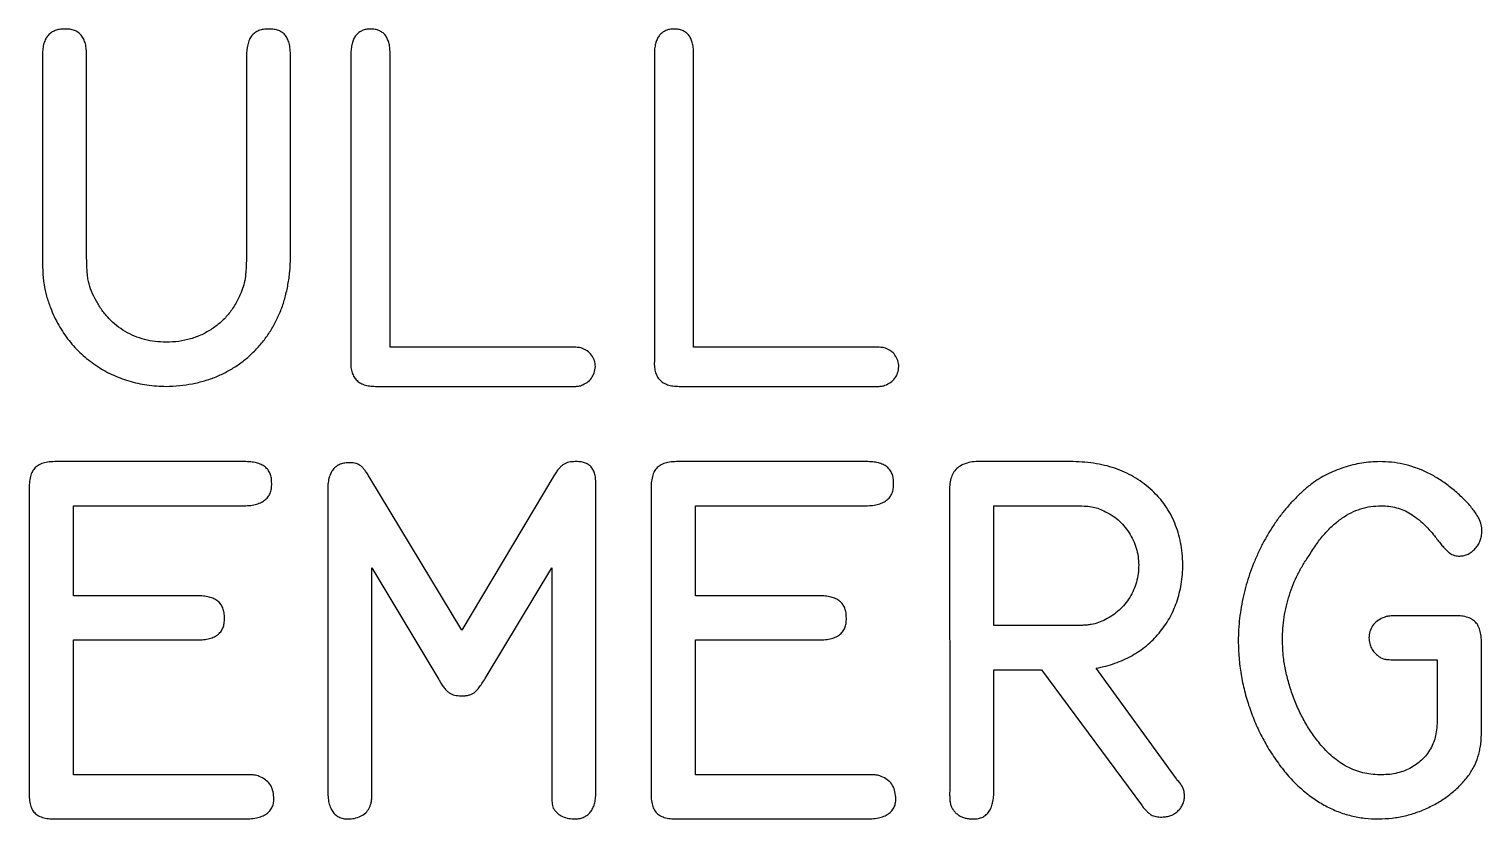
# Model space of a CAD drawing. Header units: inches. Extents: x 0.03 to 5.72, y 0.03 to 2.97.
# Drawn here: x 1.987 to 2.591, y 1.195 to 1.524 of the extents above; entities that cross this region are included whole.
import ezdxf

# ---------------------------------------------------------------- set-up
doc = ezdxf.new("R2010")
doc.units = ezdxf.units.IN
doc.header["$MEASUREMENT"] = 0

msp = doc.modelspace()

# ---------------------------------------------------------------- linework, layer by layer
at = {"color": 7, "linetype": 'Continuous', "lineweight": 25}
for p, q in [((1.99253, 1.51319), (1.99256, 1.42972)), ((2.01092, 1.43015), (2.01092, 1.51275)), ((2.07735, 1.51161), (2.07738, 1.43084)), ((2.09571, 1.42879), (2.09574, 1.51163)), ((2.1208, 1.51384), (2.12083, 1.38613)), ((2.13712, 1.39142), (2.13712, 1.51384)), ((2.247, 1.51384), (2.24703, 1.38613)), ((2.26332, 1.39142), (2.26332, 1.51384)), ((2.21173, 1.39142), (2.13712, 1.39142)), ((2.33793, 1.39142), (2.26332, 1.39142)), ((2.13104, 1.37513), (2.21018, 1.37513)), ((2.25724, 1.37513), (2.33638, 1.37513)), ((2.07649, 1.3438), (1.99924, 1.34383)), ((2.3351, 1.3438), (2.25785, 1.34383)), ((2.42111, 1.3438), (2.38331, 1.34383)), ((2.16694, 1.27364), (2.12869, 1.33709)), ((2.20518, 1.33791), (2.16694, 1.27364)), ((1.98704, 1.33187), (1.98708, 1.2073)), ((2.11117, 1.33171), (2.11121, 1.20728)), ((2.22263, 1.20528), (2.22267, 1.33411)), ((2.24565, 1.33187), (2.24568, 1.2073)), ((2.36978, 1.33093), (2.36981, 1.20808)), ((2.00544, 1.28797), (2.00544, 1.32547)), ((2.00544, 1.32547), (2.0756, 1.32547)), ((2.26404, 1.28797), (2.26404, 1.32547)), ((2.26404, 1.32547), (2.3342, 1.32547)), ((2.38817, 1.32547), (2.42183, 1.32547)), ((2.38817, 1.27556), (2.38817, 1.32547)), ((2.12957, 1.2068), (2.12957, 1.29956)), ((2.12957, 1.29956), (2.15731, 1.25308)), ((2.17699, 1.25419), (2.20431, 1.29956)), ((2.20431, 1.29956), (2.20431, 1.20638)), ((2.0568, 1.28797), (2.00544, 1.28797)), ((2.31541, 1.28797), (2.26404, 1.28797)), ((2.42021, 1.27556), (2.38817, 1.27556)), ((2.5789, 1.27969), (2.55724, 1.27969)), ((2.00544, 1.21349), (2.00544, 1.26961)), ((2.00544, 1.26961), (2.05593, 1.26961)), ((2.26404, 1.21349), (2.26404, 1.26961)), ((2.26404, 1.26961), (2.31454, 1.26961)), ((2.59089, 1.23221), (2.59092, 1.26723)), ((2.38817, 1.20719), (2.38817, 1.25719)), ((2.38817, 1.25719), (2.40796, 1.25719)), ((2.40796, 1.25719), (2.44952, 1.201)), ((2.46414, 1.21181), (2.4307, 1.25785)), ((2.55633, 1.2613), (2.57256, 1.26133)), ((2.57256, 1.26133), (2.57256, 1.23809)), ((2.07668, 1.21349), (2.00544, 1.21349)), ((2.33529, 1.21349), (2.26404, 1.21349)), ((1.99878, 1.19513), (2.0756, 1.19513)), ((2.25738, 1.19513), (2.3342, 1.19513))]:
    msp.add_line(p, q, dxfattribs=at)
for points, knots in [([(2.00184, 1.5238), (2.00112, 1.52377), (1.99976, 1.52372), (1.99786, 1.52323), (1.99621, 1.52242), (1.99489, 1.5212), (1.99382, 1.51967), (1.99309, 1.51779), (1.99265, 1.51559), (1.99257, 1.51403), (1.99253, 1.51319)], [0, 0, 0, 0, 0.132883, 0.253155, 0.363593, 0.471632, 0.58413, 0.707529, 0.844945, 1, 1, 1, 1]), ([(2.01092, 1.51275), (2.0109, 1.51363), (2.01085, 1.51529), (2.01049, 1.51762), (2.00978, 1.5196), (2.00878, 1.52122), (2.00747, 1.52249), (2.00582, 1.52328), (2.00393, 1.5238), (2.00256, 1.5238), (2.00184, 1.5238)], [0, 0, 0, 0, 0.1602456, 0.301305, 0.4264953, 0.5400818, 0.6453935, 0.7531546, 0.8686175, 1, 1, 1, 1]), ([(2.08666, 1.5238), (2.08591, 1.52379), (2.0845, 1.52377), (2.08254, 1.52323), (2.08087, 1.52236), (2.07952, 1.52106), (2.07848, 1.51934), (2.07786, 1.51715), (2.07738, 1.51454), (2.07736, 1.51264), (2.07735, 1.51161)], [0, 0, 0, 0, 0.126242, 0.2379, 0.341691, 0.442465, 0.551477, 0.677983, 0.826326, 1, 1, 1, 1]), ([(2.09574, 1.51163), (2.09572, 1.51265), (2.09568, 1.51458), (2.09533, 1.51723), (2.09464, 1.51939), (2.09373, 1.52114), (2.09237, 1.52237), (2.09077, 1.52329), (2.08881, 1.52375), (2.0874, 1.52378), (2.08666, 1.5238)], [0, 0, 0, 0, 0.175634, 0.3279, 0.453405, 0.561199, 0.659972, 0.761159, 0.873011, 1, 1, 1, 1]), ([(2.12897, 1.5238), (2.12836, 1.52377), (2.12718, 1.52371), (2.12552, 1.52323), (2.12413, 1.52238), (2.12291, 1.5213), (2.12202, 1.51984), (2.12138, 1.5181), (2.12091, 1.51608), (2.12084, 1.51462), (2.1208, 1.51384)], [0, 0, 0, 0, 0.126924, 0.242718, 0.351139, 0.459469, 0.575157, 0.698742, 0.839735, 1, 1, 1, 1]), ([(2.13712, 1.51384), (2.13709, 1.51462), (2.13703, 1.51609), (2.13661, 1.51814), (2.13596, 1.51989), (2.13511, 1.52137), (2.13388, 1.52246), (2.13247, 1.52326), (2.13079, 1.52371), (2.1296, 1.52377), (2.12897, 1.5238)], [0, 0, 0, 0, 0.159106, 0.301148, 0.426235, 0.540226, 0.648063, 0.756801, 0.871454, 1, 1, 1, 1]), ([(2.25517, 1.5238), (2.25456, 1.52377), (2.25338, 1.52371), (2.25172, 1.52323), (2.25033, 1.52238), (2.24911, 1.5213), (2.24822, 1.51984), (2.24758, 1.5181), (2.24711, 1.51608), (2.24704, 1.51462), (2.247, 1.51384)], [0, 0, 0, 0, 0.126924, 0.242718, 0.351139, 0.459469, 0.575157, 0.698742, 0.839735, 1, 1, 1, 1]), ([(2.26332, 1.51384), (2.26329, 1.51462), (2.26323, 1.51609), (2.26281, 1.51814), (2.26216, 1.51989), (2.26131, 1.52137), (2.26008, 1.52246), (2.25867, 1.52326), (2.25699, 1.52371), (2.2558, 1.52377), (2.25517, 1.5238)], [0, 0, 0, 0, 0.159106, 0.301148, 0.426235, 0.540226, 0.648063, 0.756801, 0.871454, 1, 1, 1, 1]), ([(1.99256, 1.42972), (1.99255, 1.42851), (1.99252, 1.42623), (1.99268, 1.42298), (1.99284, 1.42009), (1.99328, 1.41667), (1.99415, 1.41259), (1.99528, 1.40947), (1.99586, 1.40788)], [0, 0, 0, 0, 0.162315, 0.307729, 0.438789, 0.553049, 0.771641, 1, 1, 1, 1]), ([(2.01496, 1.41059), (2.01424, 1.41194), (2.01284, 1.41454), (2.01173, 1.4181), (2.01126, 1.42113), (2.01106, 1.42378), (2.01093, 1.42683), (2.01092, 1.42899), (2.01092, 1.43015)], [0, 0, 0, 0, 0.226132, 0.43652, 0.547971, 0.679244, 0.829318, 1, 1, 1, 1]), ([(2.04402, 1.37513), (2.04589, 1.3752), (2.04954, 1.37535), (2.05488, 1.37614), (2.05994, 1.37737), (2.06475, 1.379), (2.06926, 1.38117), (2.07352, 1.38372), (2.0775, 1.38672), (2.08116, 1.39017), (2.08449, 1.39398), (2.08742, 1.3981), (2.08987, 1.40254), (2.09197, 1.40721), (2.09353, 1.41223), (2.09474, 1.41749), (2.09548, 1.42305), (2.09563, 1.42685), (2.09571, 1.42879)], [0, 0, 0, 0, 0.067184, 0.131443, 0.193692, 0.254383, 0.314039, 0.373348, 0.432588, 0.493204, 0.553929, 0.614277, 0.674678, 0.736126, 0.798412, 0.863214, 0.930107, 1, 1, 1, 1]), ([(2.07738, 1.43084), (2.07738, 1.42985), (2.07737, 1.42798), (2.07726, 1.42533), (2.07715, 1.42301), (2.0769, 1.42038), (2.07638, 1.41741), (2.07553, 1.41524), (2.07512, 1.41418)], [0, 0, 0, 0, 0.1765714, 0.3312615, 0.4688815, 0.5877579, 0.7996041, 1, 1, 1, 1]), ([(2.07512, 1.41418), (2.07443, 1.41262), (2.07308, 1.40957), (2.07029, 1.40546), (2.06696, 1.40188), (2.06308, 1.39892), (2.05882, 1.3965), (2.05416, 1.3948), (2.0492, 1.39368), (2.04577, 1.39355), (2.04402, 1.39349)], [0, 0, 0, 0, 0.128008, 0.251583, 0.372956, 0.495252, 0.618288, 0.741521, 0.867983, 1, 1, 1, 1]), ([(1.99586, 1.40788), (1.99637, 1.40662), (1.9974, 1.40413), (1.99926, 1.40061), (2.0013, 1.39728), (2.00358, 1.39419), (2.00602, 1.39126), (2.00872, 1.38858), (2.01161, 1.3861), (2.01471, 1.38385), (2.01796, 1.38182), (2.02134, 1.38006), (2.02484, 1.37857), (2.02847, 1.37735), (2.03219, 1.37638), (2.03602, 1.37565), (2.03998, 1.37524), (2.04266, 1.37516), (2.04402, 1.37513)], [0, 0, 0, 0, 0.065838, 0.12995, 0.192437, 0.254363, 0.31576, 0.376941, 0.437941, 0.499867, 0.561911, 0.622989, 0.684173, 0.745818, 0.807764, 0.870327, 0.934275, 1, 1, 1, 1]), ([(2.04402, 1.39349), (2.04247, 1.39355), (2.03943, 1.39365), (2.03499, 1.39452), (2.03082, 1.39594), (2.0269, 1.3979), (2.02331, 1.40035), (2.02011, 1.40331), (2.01726, 1.40671), (2.01573, 1.40929), (2.01496, 1.41059)], [0, 0, 0, 0, 0.131544, 0.256888, 0.381153, 0.503473, 0.626123, 0.747433, 0.871755, 1, 1, 1, 1]), ([(2.21687, 1.39097), (2.21656, 1.39107), (2.21593, 1.39126), (2.21486, 1.39138), (2.21345, 1.39144), (2.21237, 1.39143), (2.21173, 1.39142)], [0, 0, 0, 0, 0.187553, 0.376242, 0.625932, 1, 1, 1, 1]), ([(2.22246, 1.38337), (2.22238, 1.38422), (2.22221, 1.38592), (2.22094, 1.38817), (2.21918, 1.39004), (2.21763, 1.39066), (2.21687, 1.39097)], [0, 0, 0, 0, 0.251389, 0.506278, 0.756676, 1, 1, 1, 1]), ([(2.34307, 1.39097), (2.34276, 1.39107), (2.34213, 1.39126), (2.34106, 1.39138), (2.33965, 1.39144), (2.33857, 1.39143), (2.33793, 1.39142)], [0, 0, 0, 0, 0.187553, 0.376242, 0.625932, 1, 1, 1, 1]), ([(2.34866, 1.38337), (2.34858, 1.38422), (2.34841, 1.38592), (2.34714, 1.38817), (2.34538, 1.39004), (2.34383, 1.39066), (2.34307, 1.39097)], [0, 0, 0, 0, 0.251389, 0.506278, 0.756676, 1, 1, 1, 1]), ([(2.12083, 1.38613), (2.12078, 1.38526), (2.12069, 1.38364), (2.1211, 1.38136), (2.12183, 1.3794), (2.12296, 1.37779), (2.12447, 1.37655), (2.12635, 1.37572), (2.12858, 1.3752), (2.13019, 1.37515), (2.13104, 1.37513)], [0, 0, 0, 0, 0.1484389, 0.277754, 0.3946775, 0.503287, 0.6108557, 0.724856, 0.8538412, 1, 1, 1, 1]), ([(2.24703, 1.38613), (2.24698, 1.38526), (2.24689, 1.38364), (2.2473, 1.38136), (2.24803, 1.3794), (2.24916, 1.37779), (2.25067, 1.37655), (2.25255, 1.37572), (2.25478, 1.3752), (2.25639, 1.37515), (2.25724, 1.37513)], [0, 0, 0, 0, 0.1484389, 0.277754, 0.3946775, 0.503287, 0.6108557, 0.724856, 0.8538412, 1, 1, 1, 1]), ([(2.21664, 1.37555), (2.21747, 1.37591), (2.21907, 1.3766), (2.2209, 1.37844), (2.22212, 1.38074), (2.22234, 1.38246), (2.22246, 1.38337)], [0, 0, 0, 0, 0.259647, 0.500227, 0.736166, 1, 1, 1, 1]), ([(2.34284, 1.37555), (2.34367, 1.37591), (2.34527, 1.3766), (2.3471, 1.37844), (2.34832, 1.38074), (2.34854, 1.38246), (2.34866, 1.38337)], [0, 0, 0, 0, 0.259647, 0.500227, 0.736166, 1, 1, 1, 1]), ([(2.21018, 1.37513), (2.21076, 1.37513), (2.2118, 1.37513), (2.21317, 1.37513), (2.2142, 1.37512), (2.21508, 1.37516), (2.21588, 1.37523), (2.21641, 1.37545), (2.21664, 1.37555)], [0, 0, 0, 0, 0.26677, 0.47526, 0.63411, 0.738474, 0.883794, 1, 1, 1, 1]), ([(2.33638, 1.37513), (2.33696, 1.37513), (2.338, 1.37513), (2.33937, 1.37513), (2.3404, 1.37512), (2.34128, 1.37516), (2.34208, 1.37523), (2.34261, 1.37545), (2.34284, 1.37555)], [0, 0, 0, 0, 0.26677, 0.47526, 0.63411, 0.738474, 0.883794, 1, 1, 1, 1]), ([(1.99924, 1.34383), (1.99817, 1.34382), (1.9962, 1.34381), (1.99348, 1.34342), (1.99126, 1.34263), (1.98948, 1.34143), (1.98823, 1.33969), (1.98746, 1.33748), (1.98701, 1.33483), (1.98703, 1.3329), (1.98704, 1.33187)], [0, 0, 0, 0, 0.158509, 0.290837, 0.404817, 0.504314, 0.603454, 0.715941, 0.846957, 1, 1, 1, 1]), ([(2.08787, 1.33474), (2.08786, 1.33547), (2.08784, 1.33684), (2.08729, 1.33874), (2.08643, 1.34038), (2.08513, 1.34168), (2.08348, 1.3427), (2.08145, 1.34335), (2.07909, 1.34379), (2.0774, 1.34379), (2.07649, 1.3438)], [0, 0, 0, 0, 0.1297537, 0.2442039, 0.3523585, 0.4576237, 0.5713532, 0.6960696, 0.8375093, 1, 1, 1, 1]), ([(2.12058, 1.34334), (2.11982, 1.34333), (2.11839, 1.34331), (2.11641, 1.34279), (2.11471, 1.3419), (2.11335, 1.34058), (2.1123, 1.33888), (2.11162, 1.3368), (2.11119, 1.33437), (2.11118, 1.33263), (2.11117, 1.33171)], [0, 0, 0, 0, 0.131363, 0.247704, 0.354167, 0.460184, 0.572987, 0.698011, 0.838777, 1, 1, 1, 1]), ([(2.12869, 1.33709), (2.12836, 1.33765), (2.12772, 1.33869), (2.12676, 1.34008), (2.12586, 1.34122), (2.12466, 1.34229), (2.12292, 1.34324), (2.12138, 1.34331), (2.12058, 1.34334)], [0, 0, 0, 0, 0.180134, 0.33639, 0.467656, 0.579524, 0.780795, 1, 1, 1, 1]), ([(2.21404, 1.3438), (2.21315, 1.34378), (2.21147, 1.34376), (2.20954, 1.34289), (2.2082, 1.34188), (2.20724, 1.34079), (2.20617, 1.33949), (2.20552, 1.33846), (2.20518, 1.33791)], [0, 0, 0, 0, 0.233282, 0.442763, 0.55123, 0.677088, 0.828103, 1, 1, 1, 1]), ([(2.22267, 1.33411), (2.22265, 1.33489), (2.22262, 1.33636), (2.22233, 1.33844), (2.22168, 1.34019), (2.22074, 1.34164), (2.21946, 1.3427), (2.21791, 1.34343), (2.21606, 1.34381), (2.21474, 1.3438), (2.21404, 1.3438)], [0, 0, 0, 0, 0.155255, 0.291579, 0.412642, 0.523484, 0.629654, 0.738626, 0.861022, 1, 1, 1, 1]), ([(2.25785, 1.34383), (2.25678, 1.34382), (2.25481, 1.34381), (2.25209, 1.34342), (2.24987, 1.34263), (2.24809, 1.34143), (2.24684, 1.33969), (2.24607, 1.33748), (2.24562, 1.33483), (2.24564, 1.3329), (2.24565, 1.33187)], [0, 0, 0, 0, 0.158509, 0.290837, 0.404817, 0.504314, 0.603454, 0.715941, 0.846957, 1, 1, 1, 1]), ([(2.34647, 1.33474), (2.34647, 1.33547), (2.34645, 1.33684), (2.3459, 1.33874), (2.34504, 1.34038), (2.34373, 1.34168), (2.34209, 1.3427), (2.34006, 1.34335), (2.3377, 1.34379), (2.336, 1.34379), (2.3351, 1.3438)], [0, 0, 0, 0, 0.1297537, 0.2442039, 0.3523585, 0.4576237, 0.5713532, 0.6960696, 0.8375093, 1, 1, 1, 1]), ([(2.38331, 1.34383), (2.38218, 1.34383), (2.38008, 1.34384), (2.37715, 1.34333), (2.37467, 1.3424), (2.37265, 1.34098), (2.37115, 1.33906), (2.37017, 1.33671), (2.36971, 1.33394), (2.36976, 1.33198), (2.36978, 1.33093)], [0, 0, 0, 0, 0.15384, 0.286948, 0.403942, 0.512601, 0.619501, 0.731605, 0.857209, 1, 1, 1, 1]), ([(2.46676, 1.30096), (2.46669, 1.30253), (2.46655, 1.30558), (2.4659, 1.31004), (2.46487, 1.31427), (2.46343, 1.31826), (2.46167, 1.32204), (2.45947, 1.32555), (2.45691, 1.32884), (2.45397, 1.33185), (2.45074, 1.33461), (2.44723, 1.33701), (2.44347, 1.33905), (2.43947, 1.34073), (2.43523, 1.34208), (2.43073, 1.34298), (2.426, 1.34362), (2.42277, 1.34374), (2.42111, 1.3438)], [0, 0, 0, 0, 0.066973, 0.130798, 0.192516, 0.252737, 0.311919, 0.370508, 0.42962, 0.489933, 0.550435, 0.610788, 0.671641, 0.733202, 0.796041, 0.861499, 0.929372, 1, 1, 1, 1]), ([(2.54858, 1.3438), (2.54734, 1.34376), (2.54485, 1.34369), (2.54111, 1.34323), (2.53739, 1.34244), (2.5337, 1.34138), (2.5301, 1.34007), (2.52665, 1.33852), (2.5234, 1.3367), (2.52137, 1.33531), (2.52036, 1.33462)], [0, 0, 0, 0, 0.123466, 0.247726, 0.373733, 0.502061, 0.629989, 0.754799, 0.877733, 1, 1, 1, 1]), ([(2.58478, 1.32699), (2.58344, 1.32833), (2.58081, 1.33094), (2.57657, 1.33435), (2.57222, 1.33724), (2.56776, 1.33967), (2.56312, 1.34147), (2.55839, 1.34281), (2.55352, 1.34366), (2.55023, 1.34375), (2.54858, 1.3438)], [0, 0, 0, 0, 0.13864, 0.270197, 0.396837, 0.520113, 0.640282, 0.759668, 0.879385, 1, 1, 1, 1]), ([(2.0756, 1.32547), (2.07658, 1.32546), (2.07841, 1.32544), (2.08096, 1.32588), (2.08315, 1.32656), (2.08492, 1.3276), (2.08633, 1.32894), (2.08727, 1.33061), (2.08785, 1.33258), (2.08786, 1.334), (2.08787, 1.33474)], [0, 0, 0, 0, 0.165475, 0.309871, 0.436909, 0.551529, 0.656124, 0.761672, 0.873792, 1, 1, 1, 1]), ([(2.3342, 1.32547), (2.33518, 1.32546), (2.33701, 1.32544), (2.33957, 1.32588), (2.34175, 1.32656), (2.34353, 1.3276), (2.34494, 1.32894), (2.34588, 1.33061), (2.34645, 1.33258), (2.34647, 1.334), (2.34647, 1.33474)], [0, 0, 0, 0, 0.1654754, 0.3098713, 0.4369092, 0.5515287, 0.6561244, 0.7616721, 0.8737916, 1, 1, 1, 1]), ([(2.52036, 1.33462), (2.5192, 1.33367), (2.51688, 1.33178), (2.51363, 1.32866), (2.51055, 1.32536), (2.50767, 1.32187), (2.50499, 1.31817), (2.50249, 1.31427), (2.50016, 1.31017), (2.49804, 1.30589), (2.49614, 1.30149), (2.4945, 1.29701), (2.49306, 1.29251), (2.4919, 1.28794), (2.491, 1.28332), (2.49031, 1.27865), (2.48988, 1.27394), (2.48981, 1.27077), (2.48978, 1.26919)], [0, 0, 0, 0, 0.059978, 0.120362, 0.180764, 0.241409, 0.302516, 0.364301, 0.427564, 0.491905, 0.556544, 0.620298, 0.683478, 0.746539, 0.809683, 0.872744, 0.936262, 1, 1, 1, 1]), ([(2.42183, 1.32547), (2.42312, 1.32544), (2.42544, 1.32539), (2.42865, 1.32511), (2.43139, 1.32444), (2.43303, 1.32372), (2.43385, 1.32337)], [0, 0, 0, 0, 0.314981, 0.565702, 0.782137, 1, 1, 1, 1]), ([(2.43385, 1.32337), (2.43491, 1.32283), (2.43702, 1.32175), (2.43986, 1.31962), (2.44233, 1.3171), (2.44447, 1.31426), (2.44616, 1.31113), (2.44746, 1.30784), (2.4482, 1.30434), (2.44833, 1.30195), (2.4484, 1.30074)], [0, 0, 0, 0, 0.125904, 0.249604, 0.372836, 0.49813, 0.624034, 0.747355, 0.872016, 1, 1, 1, 1]), ([(2.51926, 1.30475), (2.52028, 1.30638), (2.52226, 1.30954), (2.5256, 1.31376), (2.5291, 1.31735), (2.53278, 1.32031), (2.53665, 1.3226), (2.54068, 1.32424), (2.5449, 1.32525), (2.54777, 1.32537), (2.54922, 1.32543)], [0, 0, 0, 0, 0.151677, 0.29208, 0.422576, 0.544866, 0.661738, 0.774135, 0.88625, 1, 1, 1, 1]), ([(2.54922, 1.32543), (2.5503, 1.3254), (2.55244, 1.32534), (2.55558, 1.32469), (2.55861, 1.32367), (2.56151, 1.32213), (2.56435, 1.32011), (2.56718, 1.3176), (2.57006, 1.31462), (2.57183, 1.31234), (2.57276, 1.31115)], [0, 0, 0, 0, 0.113034, 0.223454, 0.334425, 0.446464, 0.566353, 0.698289, 0.841935, 1, 1, 1, 1]), ([(2.59112, 1.31486), (2.59107, 1.31577), (2.59098, 1.31765), (2.58998, 1.31992), (2.5889, 1.3218), (2.58777, 1.3234), (2.58639, 1.32516), (2.58534, 1.32636), (2.58478, 1.32699)], [0, 0, 0, 0, 0.192743, 0.4011, 0.521085, 0.658775, 0.819953, 1, 1, 1, 1]), ([(2.57276, 1.31115), (2.57322, 1.31054), (2.5741, 1.30939), (2.57541, 1.30791), (2.57654, 1.30669), (2.57789, 1.30559), (2.57965, 1.30461), (2.58118, 1.30453), (2.58194, 1.30449)], [0, 0, 0, 0, 0.194971, 0.365719, 0.503177, 0.616054, 0.809501, 1, 1, 1, 1]), ([(2.58194, 1.30449), (2.58254, 1.30455), (2.58375, 1.30467), (2.58546, 1.30531), (2.58702, 1.30631), (2.58838, 1.30764), (2.58958, 1.30918), (2.59042, 1.31095), (2.59101, 1.31284), (2.59108, 1.31418), (2.59112, 1.31486)], [0, 0, 0, 0, 0.120036, 0.237513, 0.35583, 0.481904, 0.612193, 0.73746, 0.865712, 1, 1, 1, 1]), ([(2.4307, 1.25785), (2.43203, 1.25813), (2.43467, 1.25868), (2.43848, 1.25985), (2.44209, 1.26128), (2.4455, 1.26294), (2.44865, 1.26495), (2.45163, 1.26717), (2.4544, 1.26967), (2.45691, 1.27245), (2.45916, 1.27543), (2.4612, 1.27856), (2.46286, 1.28191), (2.46428, 1.28538), (2.46532, 1.28906), (2.46615, 1.29287), (2.46663, 1.29687), (2.46671, 1.29958), (2.46676, 1.30096)], [0, 0, 0, 0, 0.066714, 0.131686, 0.194568, 0.256276, 0.316622, 0.377186, 0.437587, 0.498732, 0.559614, 0.620242, 0.681007, 0.741738, 0.803735, 0.867258, 0.932516, 1, 1, 1, 1]), ([(2.4484, 1.30074), (2.44835, 1.29953), (2.44824, 1.29715), (2.4475, 1.29368), (2.44633, 1.29038), (2.44472, 1.28728), (2.4427, 1.28444), (2.44028, 1.28197), (2.43761, 1.27975), (2.43556, 1.27864), (2.43453, 1.27808)], [0, 0, 0, 0, 0.129781, 0.254908, 0.378839, 0.503945, 0.629035, 0.750834, 0.874122, 1, 1, 1, 1]), ([(2.50817, 1.26961), (2.50821, 1.2712), (2.50829, 1.27437), (2.50882, 1.2791), (2.50972, 1.28374), (2.51099, 1.2883), (2.51255, 1.29272), (2.51449, 1.29693), (2.51667, 1.30098), (2.51839, 1.30349), (2.51926, 1.30475)], [0, 0, 0, 0, 0.127898, 0.25386, 0.380528, 0.506848, 0.632481, 0.755751, 0.877863, 1, 1, 1, 1]), ([(2.06821, 1.27866), (2.0682, 1.27941), (2.06819, 1.28081), (2.06765, 1.28278), (2.06677, 1.28446), (2.06547, 1.28582), (2.06379, 1.28683), (2.06177, 1.28753), (2.05941, 1.28796), (2.05771, 1.28796), (2.0568, 1.28797)], [0, 0, 0, 0, 0.131762, 0.248301, 0.356631, 0.464506, 0.57666, 0.700281, 0.839761, 1, 1, 1, 1]), ([(2.32682, 1.27866), (2.32681, 1.27941), (2.32679, 1.28081), (2.32626, 1.28278), (2.32537, 1.28446), (2.32407, 1.28582), (2.32239, 1.28683), (2.32038, 1.28753), (2.31801, 1.28796), (2.31632, 1.28796), (2.31541, 1.28797)], [0, 0, 0, 0, 0.131762, 0.248301, 0.356631, 0.464506, 0.57666, 0.700281, 0.839761, 1, 1, 1, 1]), ([(2.05593, 1.26961), (2.05693, 1.2696), (2.05878, 1.26959), (2.06136, 1.26998), (2.06354, 1.27065), (2.06535, 1.2716), (2.06672, 1.27295), (2.06769, 1.27458), (2.06822, 1.27654), (2.06822, 1.27792), (2.06821, 1.27866)], [0, 0, 0, 0, 0.1685109, 0.3150534, 0.4420722, 0.5553611, 0.6604088, 0.7648302, 0.8751713, 1, 1, 1, 1]), ([(2.31454, 1.26961), (2.31553, 1.2696), (2.31739, 1.26959), (2.31997, 1.26998), (2.32215, 1.27065), (2.32396, 1.2716), (2.32533, 1.27295), (2.3263, 1.27458), (2.32683, 1.27654), (2.32682, 1.27792), (2.32682, 1.27866)], [0, 0, 0, 0, 0.1685109, 0.3150534, 0.4420722, 0.5553611, 0.6604088, 0.7648302, 0.8751713, 1, 1, 1, 1]), ([(2.43453, 1.27808), (2.4336, 1.27762), (2.43172, 1.27671), (2.42913, 1.27608), (2.42687, 1.27579), (2.4249, 1.27564), (2.42265, 1.27553), (2.42105, 1.27555), (2.42021, 1.27556)], [0, 0, 0, 0, 0.211545, 0.424762, 0.540077, 0.67459, 0.828575, 1, 1, 1, 1]), ([(2.5499, 1.27879), (2.54907, 1.27838), (2.54742, 1.27758), (2.54558, 1.27555), (2.54438, 1.27313), (2.5442, 1.27137), (2.54411, 1.27048)], [0, 0, 0, 0, 0.256624, 0.508417, 0.75258, 1, 1, 1, 1]), ([(2.55724, 1.27969), (2.55627, 1.2797), (2.55463, 1.2797), (2.55253, 1.27956), (2.55103, 1.27928), (2.55025, 1.27894), (2.5499, 1.27879)], [0, 0, 0, 0, 0.390474, 0.660083, 0.846264, 1, 1, 1, 1]), ([(2.59092, 1.26723), (2.59092, 1.26831), (2.5909, 1.2703), (2.59052, 1.27305), (2.58973, 1.27531), (2.58851, 1.27712), (2.5868, 1.27844), (2.58457, 1.27925), (2.58189, 1.27974), (2.57995, 1.27971), (2.5789, 1.27969)], [0, 0, 0, 0, 0.156685, 0.290563, 0.404675, 0.504289, 0.604164, 0.715892, 0.847189, 1, 1, 1, 1]), ([(2.48978, 1.26919), (2.48984, 1.26686), (2.48998, 1.2622), (2.49089, 1.25525), (2.4923, 1.24835), (2.4943, 1.24155), (2.49686, 1.23495), (2.49986, 1.22858), (2.5034, 1.22253), (2.50612, 1.21875), (2.50749, 1.21685)], [0, 0, 0, 0, 0.124378, 0.248448, 0.373554, 0.500054, 0.626424, 0.751212, 0.875218, 1, 1, 1, 1]), ([(2.52414, 1.22587), (2.52295, 1.22739), (2.52055, 1.23046), (2.51742, 1.23545), (2.5147, 1.24079), (2.51239, 1.2464), (2.51057, 1.25218), (2.50918, 1.25798), (2.50835, 1.2638), (2.50823, 1.26768), (2.50817, 1.26961)], [0, 0, 0, 0, 0.122127, 0.246164, 0.371739, 0.500703, 0.629378, 0.754682, 0.877856, 1, 1, 1, 1]), ([(2.54411, 1.27048), (2.54418, 1.2697), (2.54432, 1.26819), (2.54514, 1.26609), (2.54638, 1.26424), (2.54753, 1.26332), (2.54812, 1.26285)], [0, 0, 0, 0, 0.263007, 0.50693, 0.748806, 1, 1, 1, 1]), ([(2.54812, 1.26285), (2.54855, 1.26256), (2.54942, 1.26196), (2.55077, 1.2616), (2.55202, 1.26145), (2.55324, 1.26134), (2.55471, 1.26134), (2.55576, 1.26131), (2.55633, 1.2613)], [0, 0, 0, 0, 0.182266, 0.368403, 0.483277, 0.627957, 0.7988, 1, 1, 1, 1]), ([(2.15731, 1.25308), (2.15768, 1.25244), (2.15837, 1.25125), (2.15952, 1.24973), (2.16057, 1.24851), (2.16194, 1.24734), (2.16401, 1.24643), (2.16577, 1.24639), (2.16671, 1.24637)], [0, 0, 0, 0, 0.180712, 0.334806, 0.465176, 0.571568, 0.77288, 1, 1, 1, 1]), ([(2.16671, 1.24637), (2.16724, 1.24636), (2.16824, 1.24635), (2.16967, 1.24659), (2.17093, 1.24699), (2.1721, 1.24766), (2.1732, 1.2487), (2.17434, 1.25016), (2.17568, 1.25199), (2.17653, 1.25342), (2.17699, 1.25419)], [0, 0, 0, 0, 0.11479, 0.216829, 0.313114, 0.402301, 0.506757, 0.63991, 0.804363, 1, 1, 1, 1]), ([(2.57256, 1.23809), (2.57253, 1.23668), (2.57248, 1.23415), (2.57207, 1.23065), (2.57132, 1.22766), (2.57051, 1.22588), (2.5701, 1.225)], [0, 0, 0, 0, 0.315137, 0.564743, 0.783427, 1, 1, 1, 1]), ([(2.58588, 1.21368), (2.58672, 1.21504), (2.58834, 1.21766), (2.58966, 1.22131), (2.59035, 1.2243), (2.5907, 1.22675), (2.5909, 1.2294), (2.59089, 1.23125), (2.59089, 1.23221)], [0, 0, 0, 0, 0.244047, 0.473562, 0.590872, 0.716416, 0.852588, 1, 1, 1, 1]), ([(2.54945, 1.21349), (2.54825, 1.2135), (2.54587, 1.21353), (2.54237, 1.21409), (2.53901, 1.21509), (2.53575, 1.2164), (2.53263, 1.21817), (2.52965, 1.22037), (2.52676, 1.22291), (2.52502, 1.22487), (2.52414, 1.22587)], [0, 0, 0, 0, 0.123063, 0.244195, 0.363057, 0.482803, 0.604839, 0.730937, 0.862788, 1, 1, 1, 1]), ([(2.5701, 1.225), (2.56959, 1.22412), (2.56858, 1.22239), (2.56662, 1.22009), (2.56435, 1.21811), (2.56178, 1.21647), (2.55899, 1.21512), (2.55597, 1.21421), (2.55277, 1.21359), (2.55057, 1.21352), (2.54945, 1.21349)], [0, 0, 0, 0, 0.1226353, 0.2416412, 0.3623391, 0.4845741, 0.6084229, 0.7350579, 0.8645823, 1, 1, 1, 1]), ([(2.50749, 1.21685), (2.5089, 1.21512), (2.51164, 1.21174), (2.51625, 1.20733), (2.52102, 1.20354), (2.52605, 1.20049), (2.53125, 1.19804), (2.5367, 1.19639), (2.54234, 1.19529), (2.54618, 1.19518), (2.54812, 1.19513)], [0, 0, 0, 0, 0.140081, 0.272541, 0.399688, 0.521682, 0.640878, 0.759144, 0.878104, 1, 1, 1, 1]), ([(2.08273, 1.21281), (2.08238, 1.21295), (2.08168, 1.21324), (2.08043, 1.21344), (2.07876, 1.21346), (2.07747, 1.21348), (2.07668, 1.21349)], [0, 0, 0, 0, 0.185114, 0.367125, 0.615123, 1, 1, 1, 1]), ([(2.08877, 1.20418), (2.08866, 1.20519), (2.08844, 1.20709), (2.08723, 1.20965), (2.08528, 1.21164), (2.0836, 1.21241), (2.08273, 1.21281)], [0, 0, 0, 0, 0.269511, 0.509617, 0.744319, 1, 1, 1, 1]), ([(2.34133, 1.21281), (2.34098, 1.21295), (2.34029, 1.21324), (2.33904, 1.21344), (2.33737, 1.21346), (2.33608, 1.21348), (2.33529, 1.21349)], [0, 0, 0, 0, 0.185114, 0.367125, 0.615123, 1, 1, 1, 1]), ([(2.34738, 1.20418), (2.34726, 1.20519), (2.34705, 1.20709), (2.34583, 1.20965), (2.34388, 1.21164), (2.34221, 1.21241), (2.34133, 1.21281)], [0, 0, 0, 0, 0.269511, 0.509617, 0.744319, 1, 1, 1, 1]), ([(2.46501, 1.21071), (2.46481, 1.21092), (2.46448, 1.21125), (2.46423, 1.21166), (2.46414, 1.21181)], [0, 0, 0, 0, 0.617839, 1, 1, 1, 1]), ([(2.46744, 1.20473), (2.46741, 1.20523), (2.46736, 1.20625), (2.46693, 1.20779), (2.46612, 1.2093), (2.4654, 1.21023), (2.46501, 1.21071)], [0, 0, 0, 0, 0.226314, 0.465329, 0.719634, 1, 1, 1, 1]), ([(2.54812, 1.19513), (2.55, 1.1952), (2.55372, 1.19535), (2.55921, 1.19636), (2.56454, 1.19794), (2.56964, 1.20014), (2.57444, 1.20282), (2.57878, 1.20599), (2.58265, 1.20958), (2.5848, 1.21232), (2.58588, 1.21368)], [0, 0, 0, 0, 0.129341, 0.255945, 0.382925, 0.511215, 0.638108, 0.760229, 0.880413, 1, 1, 1, 1]), ([(1.98708, 1.2073), (1.98703, 1.20622), (1.98694, 1.20426), (1.98734, 1.20155), (1.98803, 1.1993), (1.98925, 1.19754), (1.99098, 1.1963), (1.99317, 1.1955), (1.99582, 1.19511), (1.99774, 1.19512), (1.99878, 1.19513)], [0, 0, 0, 0, 0.158944, 0.291446, 0.404705, 0.504515, 0.603966, 0.715313, 0.846477, 1, 1, 1, 1]), ([(2.0756, 1.19513), (2.07666, 1.19512), (2.07865, 1.19511), (2.08142, 1.1955), (2.08377, 1.19615), (2.08568, 1.19716), (2.08719, 1.19845), (2.08822, 1.20009), (2.08879, 1.20205), (2.08878, 1.20344), (2.08877, 1.20418)], [0, 0, 0, 0, 0.17315, 0.32387, 0.453868, 0.569336, 0.672569, 0.774373, 0.880492, 1, 1, 1, 1]), ([(2.11121, 1.20728), (2.11122, 1.20629), (2.11123, 1.20445), (2.1116, 1.20187), (2.11231, 1.19972), (2.11327, 1.19794), (2.11458, 1.19658), (2.11619, 1.19566), (2.11809, 1.19512), (2.11945, 1.19513), (2.12016, 1.19513)], [0, 0, 0, 0, 0.1706604, 0.3173767, 0.4467148, 0.5599371, 0.6637977, 0.7671078, 0.8771724, 1, 1, 1, 1]), ([(2.12866, 1.20011), (2.12881, 1.20052), (2.12911, 1.20137), (2.12943, 1.20281), (2.12957, 1.20463), (2.12957, 1.206), (2.12957, 1.2068)], [0, 0, 0, 0, 0.195455, 0.39503, 0.648136, 1, 1, 1, 1]), ([(2.20431, 1.20638), (2.2043, 1.20553), (2.2043, 1.20407), (2.20443, 1.20218), (2.20461, 1.20078), (2.20485, 1.20001), (2.20495, 1.19965)], [0, 0, 0, 0, 0.376872, 0.6443437, 0.8370413, 1, 1, 1, 1]), ([(2.21358, 1.19513), (2.21426, 1.19516), (2.21556, 1.19521), (2.21739, 1.1957), (2.21895, 1.19653), (2.22027, 1.19766), (2.22125, 1.19916), (2.22201, 1.20091), (2.22248, 1.20299), (2.22258, 1.20449), (2.22263, 1.20528)], [0, 0, 0, 0, 0.1325765, 0.252169, 0.3638457, 0.4753449, 0.5870609, 0.7082618, 0.8461587, 1, 1, 1, 1]), ([(2.24568, 1.2073), (2.24563, 1.20622), (2.24555, 1.20426), (2.24595, 1.20155), (2.24664, 1.1993), (2.24786, 1.19754), (2.24959, 1.1963), (2.25177, 1.1955), (2.25443, 1.19511), (2.25635, 1.19512), (2.25738, 1.19513)], [0, 0, 0, 0, 0.158944, 0.291446, 0.404705, 0.504515, 0.603966, 0.715313, 0.846477, 1, 1, 1, 1]), ([(2.3342, 1.19513), (2.33527, 1.19512), (2.33726, 1.19511), (2.34002, 1.1955), (2.34238, 1.19615), (2.34429, 1.19716), (2.3458, 1.19845), (2.34683, 1.20009), (2.34739, 1.20205), (2.34738, 1.20344), (2.34738, 1.20418)], [0, 0, 0, 0, 0.1731502, 0.3238704, 0.4538684, 0.569336, 0.6725686, 0.7743729, 0.8804916, 1, 1, 1, 1]), ([(2.36981, 1.20808), (2.3698, 1.20719), (2.36977, 1.20574), (2.3698, 1.20394), (2.36985, 1.20275), (2.36996, 1.20213), (2.37001, 1.20185)], [0, 0, 0, 0, 0.428028, 0.697539, 0.863684, 1, 1, 1, 1]), ([(2.37909, 1.19513), (2.37982, 1.19513), (2.38118, 1.19513), (2.3831, 1.19563), (2.38475, 1.19654), (2.38603, 1.19794), (2.38704, 1.1997), (2.38775, 1.20185), (2.38811, 1.20439), (2.38815, 1.20622), (2.38817, 1.20719)], [0, 0, 0, 0, 0.124646, 0.23419, 0.339077, 0.444245, 0.558359, 0.685896, 0.832567, 1, 1, 1, 1]), ([(2.45803, 1.19591), (2.45868, 1.19595), (2.45993, 1.19604), (2.46173, 1.19649), (2.46333, 1.19728), (2.46473, 1.19836), (2.4659, 1.19967), (2.46675, 1.2012), (2.46733, 1.2029), (2.4674, 1.20411), (2.46744, 1.20473)], [0, 0, 0, 0, 0.1357253, 0.2612903, 0.3841016, 0.5061058, 0.628917, 0.7478512, 0.870992, 1, 1, 1, 1]), ([(2.12016, 1.19513), (2.12109, 1.19521), (2.12292, 1.19537), (2.1254, 1.19644), (2.1275, 1.19797), (2.12829, 1.19941), (2.12866, 1.20011)], [0, 0, 0, 0, 0.267711, 0.527757, 0.774207, 1, 1, 1, 1]), ([(2.20495, 1.19965), (2.20539, 1.19899), (2.20626, 1.19767), (2.20831, 1.1963), (2.21077, 1.19536), (2.2126, 1.19521), (2.21358, 1.19513)], [0, 0, 0, 0, 0.231012, 0.460822, 0.711885, 1, 1, 1, 1]), ([(2.37001, 1.20185), (2.37013, 1.20136), (2.37036, 1.20039), (2.37108, 1.19908), (2.37197, 1.1979), (2.37314, 1.19693), (2.37444, 1.19612), (2.3759, 1.19558), (2.37746, 1.1952), (2.37854, 1.19515), (2.37909, 1.19513)], [0, 0, 0, 0, 0.123486, 0.242589, 0.362825, 0.484354, 0.610953, 0.735309, 0.865134, 1, 1, 1, 1]), ([(2.44952, 1.201), (2.44986, 1.20052), (2.45049, 1.19962), (2.45154, 1.19849), (2.45254, 1.19758), (2.45379, 1.19663), (2.45565, 1.19595), (2.45721, 1.19592), (2.45803, 1.19591)], [0, 0, 0, 0, 0.167856, 0.314748, 0.444139, 0.555043, 0.763862, 1, 1, 1, 1])]:
    msp.add_open_spline(points, degree=3, knots=knots, dxfattribs=at)

doc.saveas('drawing.dxf')
